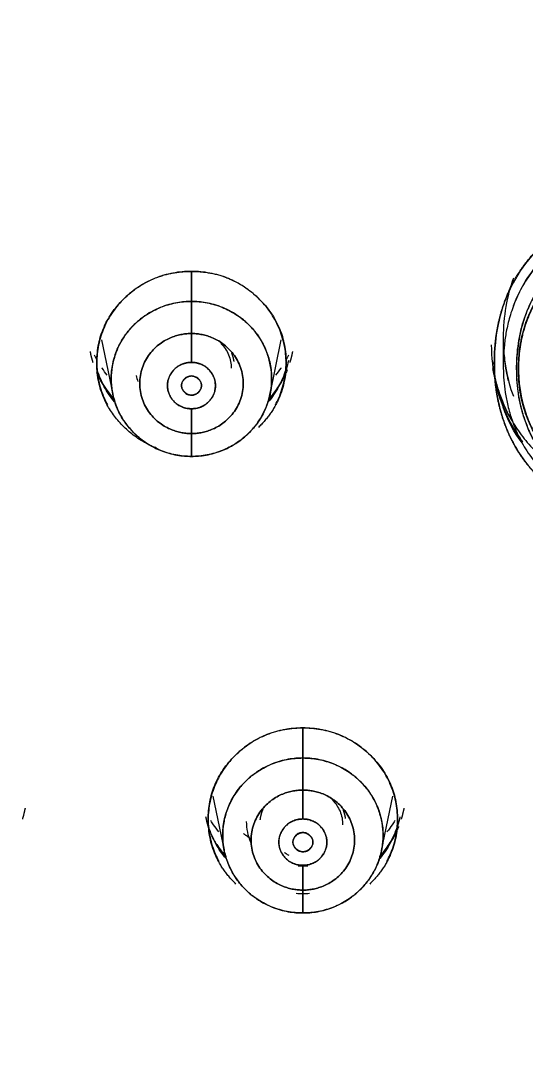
# Model space of a CAD drawing. Header units: inches. Extents: x 1105 to 1525, y -292 to 302.
# Drawn here: x 1159.87 to 1171.2, y 15.59 to 38.57 of the extents above; entities that cross this region are included whole.
import ezdxf

# ---------------------------------------------------------------- set-up
doc = ezdxf.new("R2010")
doc.units = ezdxf.units.IN
doc.header["$LTSCALE"] = 2.42
doc.header["$MEASUREMENT"] = 0
doc.header["$PDMODE"] = 3
doc.header["$PDSIZE"] = 0.3125
doc.layers.get('0').update_dxf_attribs({"linetype": 'CONTINUOUS'})
doc.layers.get('Defpoints').update_dxf_attribs({"linetype": 'CONTINUOUS'})
doc.layers.add('DIM', color=3, linetype='CONTINUOUS', lineweight=18)
doc.styles.get("Standard").update_dxf_attribs({"font": 'arial.ttf', "width": 0.8})
doc.dimstyles.new('ISO-25', dxfattribs={"dimtxt": 5, "dimasz": 2.5, "dimexe": 1.25, "dimexo": 0.625, "dimgap": 2, "dimtad": 1, "dimtih": 1, "dimtoh": 1, "dimdec": 1, "dimdsep": 46, "dimtxsty": 'Standard', "dimcen": 0, "dimclrd": 3, "dimclre": 3, "dimclrt": 4, "dimadec": 0, "dimazin": 0, "dimtfac": 1, "dimtdec": 1, "dimtmove": 0, "dimatfit": 3, "dimfxl": 1, "dimarcsym": 0})

# ---------------------------------------------------------------- blocks, each defined once
blk = doc.blocks.new('*D3')
at = {"layer": 'Defpoints', "color": 0, "transparency": 16777216}
for p in [(1279.036, 140.16), (1143.365, 34.026), (1279.036, 34.019)]:
    blk.add_point(p, dxfattribs=at)
at = {"layer": 'DIM', "color": 3, "lineweight": -2, "transparency": 16777216}
for p, q in [((1143.365, 34.651), (1143.365, 141.41)), ((1279.036, 34.644), (1279.036, 141.41)), ((1148.365, 140.16), (1202.64, 140.16)), ((1274.036, 140.16), (1219.761, 140.16))]:
    blk.add_line(p, q, dxfattribs=at)
at = {"layer": 'DIM', "color": 3, "transparency": 16777216}
for points in [[(1148.365, 140.993), (1148.365, 139.326), (1143.365, 140.16)], [(1274.036, 140.993), (1274.036, 139.326), (1279.036, 140.16)]]:
    blk.add_solid(points, dxfattribs=at)
at = {"layer": 'DIM', "color": 4, "transparency": 16777216, "insert": (1211.201, 140.16), "char_height": 5, "attachment_point": 5}
blk.add_mtext('135.7', dxfattribs=at)

msp = doc.modelspace()

# ---------------------------------------------------------------- linework, layer by layer
at = {"linetype": 'Continuous', "lineweight": 18, "extrusion": (0, 1, 0)}
for p, q in [((1161.684, 31.416), (1161.936, 30.196)), ((1165.465, 30.196), (1165.717, 31.416)), ((1170.696, 31.47), (1170.696, 30.849)), ((1164.184, 21.178), (1164.436, 19.958)), ((1167.965, 19.958), (1168.217, 21.178))]:
    msp.add_line(p, q, dxfattribs=at)
at = {"linetype": 'Continuous', "lineweight": 18}
for points, degree, knots in [([(1211.201, 97.587), (1208.989, 97.587), (1204.567, 97.377), (1197.996, 96.435), (1191.554, 94.877), (1185.3, 92.715), (1179.296, 89.972), (1173.599, 86.674), (1168.264, 82.852), (1163.343, 78.543), (1158.882, 73.79), (1154.926, 68.637), (1151.511, 63.134), (1148.672, 57.334), (1146.434, 51.293), (1144.82, 45.07), (1143.846, 38.724), (1143.628, 34.452), (1143.628, 32.316)], 3, [0, 0, 0, 0, 0.0625, 0.125, 0.1875, 0.25, 0.3125, 0.375, 0.4375, 0.5, 0.5625, 0.625, 0.6875, 0.75, 0.8125, 0.875, 0.9375, 1, 1, 1, 1]), ([(1143.628, 32.316), (1143.628, 33.384), (1143.683, 35.52), (1143.927, 38.716), (1144.333, 41.897), (1145.089, 46.107), (1146.435, 51.293), (1148.671, 57.334), (1151.513, 63.133), (1154.925, 68.637), (1158.884, 73.789), (1163.342, 78.544), (1168.266, 82.851), (1175.377, 87.949), (1185.175, 93.007), (1195.807, 96.122), (1204.567, 97.376), (1208.989, 97.587), (1211.201, 97.587)], 3, [0, 0, 0, 0, 0.03125, 0.0625, 0.09375, 0.125, 0.1875, 0.25, 0.3125, 0.375, 0.4375, 0.5, 0.5625, 0.625, 0.75, 0.875, 0.9375, 1, 1, 1, 1]), ([(1211.201, 96.342), (1204.652, 96.342), (1191.804, 93.873), (1179.702, 89.031), (1174.255, 85.516), (1168.81, 82.002), (1159.547, 73.055), (1152.269, 62.535), (1147.256, 50.845), (1144.7, 38.434), (1144.7, 32.107)], 2, [0, 0, 0, 0.125, 0.25, 0.375, 0.375, 0.5, 0.625, 0.75, 0.875, 1, 1, 1]), ([(1183.16, -24.844), (1173.054, -20.203), (1165.122, -12.575), (1157.612, -5.352), (1152.851, 3.801), (1148.1, 12.935), (1146.579, 23.056), (1145.102, 32.89), (1146.829, 42.688), (1148.577, 52.61), (1153.437, 61.514), (1158.373, 70.556), (1166.012, 77.63), (1173.092, 84.183), (1181.872, 88.451), (1188.537, 91.69), (1195.817, 93.394)], 2, [0, 0, 0, 0.125, 0.125, 0.25, 0.25, 0.375, 0.375, 0.5, 0.5, 0.625, 0.625, 0.75, 0.75, 0.875, 0.875, 1, 1, 1]), ([(1195.817, 93.394), (1194.604, 93.111), (1192.161, 92.467), (1188.553, 91.294), (1184.946, 89.889), (1181.244, 88.191), (1177.326, 86.085), (1173.184, 83.461), (1169.003, 80.328), (1165, 76.776), (1161.318, 72.914), (1157.993, 68.788), (1155.031, 64.407), (1152.453, 59.802), (1150.289, 55.026), (1148.555, 50.141), (1147.254, 45.198), (1146.376, 40.219), (1145.911, 35.194), (1145.864, 30.105), (1146.249, 24.963), (1147.079, 19.816), (1148.354, 14.729), (1150.061, 9.758), (1152.188, 4.944), (1154.719, 0.32), (1157.639, -4.089), (1160.936, -8.26), (1164.57, -12.14), (1168.497, -15.693), (1172.779, -18.975), (1177.638, -22.093), (1181.216, -23.951), (1183.16, -24.844)], 3, [0, 0, 0, 0, 0.02331, 0.047285, 0.07108, 0.095945, 0.123802, 0.154795, 0.1884, 0.222556, 0.25624, 0.289837, 0.323579, 0.357347, 0.390978, 0.424296, 0.45713, 0.48953, 0.52189, 0.554616, 0.587855, 0.621501, 0.655267, 0.688982, 0.722689, 0.756391, 0.790045, 0.823824, 0.857771, 0.891138, 0.924242, 0.959792, 1, 1, 1, 1]), ([(1195.887, 93.19), (1194.269, 92.811), (1192.665, 92.372), (1189.498, 91.376), (1187.934, 90.819), (1184.855, 89.592), (1183.34, 88.921), (1180.368, 87.468), (1178.911, 86.687), (1176.063, 85.018), (1174.672, 84.131), (1171.966, 82.256), (1170.649, 81.268), (1168.1, 79.198), (1166.866, 78.116), (1164.488, 75.862), (1163.344, 74.692), (1161.153, 72.269), (1160.105, 71.017), (1158.113, 68.438), (1157.168, 67.112), (1155.387, 64.394), (1154.55, 63.001), (1152.99, 60.158), (1152.267, 58.708), (1150.938, 55.758), (1150.332, 54.258), (1149.241, 51.218), (1148.756, 49.678), (1147.91, 46.566), (1147.549, 44.995), (1146.953, 41.829), (1146.718, 40.235), (1146.376, 37.035), (1146.269, 35.429), (1146.182, 32.212), (1146.202, 30.603), (1146.372, 27.389), (1146.52, 25.786), (1146.944, 22.595), (1147.22, 21.007), (1147.897, 17.857), (1148.298, 16.294), (1149.223, 13.203), (1149.748, 11.675), (1150.916, 8.662), (1151.56, 7.178), (1152.965, 4.26), (1153.725, 2.828), (1155.357, 0.023), (1156.229, -1.349), (1158.08, -4.024), (1159.058, -5.327), (1161.116, -7.857), (1162.195, -9.084), (1164.448, -11.454), (1165.622, -12.597), (1168.057, -14.792), (1169.318, -15.845), (1171.92, -17.853), (1173.26, -18.809), (1176.014, -20.619), (1177.427, -21.473), (1179.594, -22.672), (1180.325, -23.059), (1181.8, -23.805), (1182.545, -24.164), (1183.297, -24.509)], 3, [0, 0, 0, 0, 0.03125, 0.03125, 0.0625, 0.0625, 0.09375, 0.09375, 0.125, 0.125, 0.15625, 0.15625, 0.1875, 0.1875, 0.21875, 0.21875, 0.25, 0.25, 0.28125, 0.28125, 0.3125, 0.3125, 0.34375, 0.34375, 0.375, 0.375, 0.40625, 0.40625, 0.4375, 0.4375, 0.46875, 0.46875, 0.5, 0.5, 0.53125, 0.53125, 0.5625, 0.5625, 0.59375, 0.59375, 0.625, 0.625, 0.65625, 0.65625, 0.6875, 0.6875, 0.71875, 0.71875, 0.75, 0.75, 0.78125, 0.78125, 0.8125, 0.8125, 0.84375, 0.84375, 0.875, 0.875, 0.90625, 0.90625, 0.9375, 0.9375, 0.96875, 0.96875, 0.984375, 0.984375, 1, 1, 1, 1]), ([(1183.289, -24.505), (1181.354, -23.617), (1177.792, -21.767), (1172.956, -18.664), (1168.694, -15.396), (1164.784, -11.86), (1161.167, -7.998), (1157.885, -3.846), (1154.979, 0.543), (1152.459, 5.146), (1150.342, 9.938), (1148.642, 14.885), (1147.374, 19.949), (1146.548, 25.073), (1146.164, 30.191), (1146.211, 35.257), (1146.674, 40.259), (1147.548, 45.215), (1148.843, 50.135), (1150.569, 54.998), (1152.723, 59.751), (1155.289, 64.335), (1158.238, 68.696), (1161.548, 72.803), (1165.213, 76.647), (1169.197, 80.184), (1173.359, 83.302), (1177.482, 85.914), (1181.382, 88.011), (1185.067, 89.7), (1188.657, 91.099), (1192.249, 92.266), (1194.68, 92.907), (1195.887, 93.19)], 3, [0, 0, 0, 0, 0.040208, 0.075758, 0.108862, 0.142229, 0.176176, 0.209955, 0.243609, 0.277311, 0.311018, 0.344733, 0.378499, 0.412145, 0.445384, 0.47811, 0.51047, 0.54287, 0.575704, 0.609022, 0.642653, 0.676421, 0.710163, 0.74376, 0.777444, 0.8116, 0.845205, 0.876198, 0.904055, 0.92892, 0.952715, 0.97669, 1, 1, 1, 1]), ([(1195.937, 93.274), (1194.495, 92.936), (1191.634, 92.165), (1187.434, 90.726), (1183.346, 89.011), (1179.39, 87.029), (1175.584, 84.79), (1171.947, 82.304), (1168.495, 79.583), (1165.245, 76.638), (1162.212, 73.485), (1159.41, 70.138), (1156.854, 66.614), (1154.554, 62.928), (1152.521, 59.099), (1150.766, 55.144), (1149.296, 51.081), (1148.118, 46.93), (1147.239, 42.711), (1146.661, 38.444), (1146.389, 34.149), (1146.415, 30.795), (1146.521, 28.878), (1146.554, 28.394)], 3, [0, 0, 0, 0, 0.049162, 0.09834, 0.147523, 0.196705, 0.245875, 0.295042, 0.344204, 0.393376, 0.442548, 0.491726, 0.540887, 0.59005, 0.639205, 0.688373, 0.737537, 0.786712, 0.835875, 0.885044, 0.934194, 0.983354, 1, 1, 1, 1]), ([(1195.942, 92.944), (1195.278, 92.788), (1193.932, 92.452), (1191.85, 91.861), (1189.626, 91.148), (1187.206, 90.273), (1184.57, 89.197), (1181.68, 87.861), (1178.509, 86.193), (1175.108, 84.144), (1171.604, 81.714), (1168.128, 78.936), (1164.76, 75.832), (1161.565, 72.424), (1158.626, 68.779), (1156.017, 64.998), (1153.763, 61.162), (1151.828, 57.263), (1150.148, 53.183), (1148.696, 48.764), (1147.526, 43.952), (1146.74, 38.894), (1146.394, 33.871), (1146.456, 29.107), (1146.854, 24.645), (1147.546, 20.374), (1148.538, 16.159), (1149.858, 11.935), (1151.527, 7.71), (1153.556, 3.523), (1155.953, -0.594), (1158.733, -4.617), (1161.903, -8.507), (1165.434, -12.192), (1169.312, -15.634), (1173.576, -18.842), (1178.27, -21.793), (1181.643, -23.525), (1183.389, -24.327)], 3, [0, 0, 0, 0, 0.012877, 0.026182, 0.040866, 0.057017, 0.074851, 0.094746, 0.117357, 0.142822, 0.1702, 0.198546, 0.22774, 0.257817, 0.288122, 0.317765, 0.346344, 0.374075, 0.40202, 0.431901, 0.46441, 0.498312, 0.531537, 0.562478, 0.591123, 0.618801, 0.646723, 0.67536, 0.704779, 0.734836, 0.765433, 0.796801, 0.829058, 0.861893, 0.894616, 0.928155, 0.963584, 1, 1, 1, 1]), ([(1183.475, -24.204), (1181.734, -23.404), (1178.372, -21.678), (1173.692, -18.736), (1169.441, -15.537), (1165.576, -12.106), (1162.055, -8.433), (1158.895, -4.554), (1156.123, -0.544), (1153.734, 3.56), (1151.711, 7.734), (1150.047, 11.946), (1148.731, 16.157), (1147.742, 20.36), (1147.053, 24.618), (1146.656, 29.066), (1146.594, 33.815), (1146.939, 38.822), (1147.722, 43.865), (1148.889, 48.662), (1150.336, 53.068), (1152.011, 57.135), (1153.94, 61.022), (1156.188, 64.846), (1158.788, 68.615), (1161.718, 72.249), (1164.903, 75.646), (1168.261, 78.741), (1171.726, 81.511), (1175.219, 83.933), (1178.61, 85.976), (1181.771, 87.638), (1184.652, 88.97), (1187.28, 90.043), (1189.693, 90.915), (1191.91, 91.625), (1193.986, 92.214), (1195.327, 92.55), (1195.989, 92.705)], 3, [0, 0, 0, 0, 0.036416, 0.071845, 0.105384, 0.138107, 0.170942, 0.203199, 0.234567, 0.265164, 0.295221, 0.32464, 0.353277, 0.381199, 0.408877, 0.437522, 0.468463, 0.501688, 0.53559, 0.568099, 0.59798, 0.625925, 0.653656, 0.682235, 0.711878, 0.742183, 0.77226, 0.801454, 0.8298, 0.857178, 0.882643, 0.905254, 0.925149, 0.942983, 0.959134, 0.973818, 0.987123, 1, 1, 1, 1]), ([(1195.989, 92.705), (1190.909, 91.516), (1186.093, 89.553), (1178.41, 86.421), (1171.798, 81.502), (1163.367, 75.231), (1157.464, 66.671), (1151.741, 58.371), (1148.987, 48.775), (1147.391, 43.216), (1146.878, 37.49), (1146.396, 32.1), (1146.878, 26.727), (1147.761, 16.884), (1151.751, 7.786), (1153.875, 2.943), (1156.81, -1.487), (1159.909, -6.167), (1163.819, -10.247), (1167.839, -14.442), (1172.559, -17.845), (1177.695, -21.549), (1183.475, -24.204)], 2, [0, 0, 0, 0.125, 0.125, 0.25, 0.25, 0.375, 0.375, 0.5, 0.5, 0.5625, 0.5625, 0.625, 0.625, 0.75, 0.75, 0.8125, 0.8125, 0.875, 0.875, 0.9375, 0.9375, 1, 1, 1]), ([(1146.437, 32.187), (1146.437, 32.737), (1146.466, 34.72), (1146.682, 38.132), (1147.259, 42.397), (1148.138, 46.615), (1149.316, 50.765), (1150.785, 54.826), (1152.54, 58.78), (1154.572, 62.608), (1156.871, 66.292), (1159.427, 69.816), (1162.228, 73.162), (1165.26, 76.314), (1168.509, 79.257), (1171.96, 81.978), (1175.595, 84.463), (1179.4, 86.702), (1183.355, 88.683), (1186.772, 90.116), (1188.87, 90.874), (1189.582, 91.117)], 3, [0, 0, 0, 0, 0.021451, 0.07732, 0.133209, 0.189093, 0.24499, 0.300875, 0.356764, 0.412638, 0.468522, 0.524403, 0.580303, 0.636197, 0.69209, 0.747973, 0.803861, 0.859752, 0.915658, 0.971563, 1, 1, 1, 1]), ([(1166.681, 85.265), (1165.575, 84.309), (1163.402, 82.297), (1160.378, 79.08), (1157.65, 75.78), (1155.43, 72.738), (1153.684, 70.072), (1152.37, 67.871), (1151.341, 66), (1150.554, 64.467), (1149.738, 62.786), (1148.786, 60.672), (1147.69, 57.949), (1146.848, 55.544), (1146.222, 53.538), (1145.745, 51.88), (1145.214, 49.819), (1144.665, 47.333), (1144.145, 44.416), (1143.705, 41.065), (1143.419, 37.5), (1143.372, 35.054), (1143.382, 33.872)], 3, [0, 0, 0, 0, 0.076621, 0.154803, 0.228075, 0.296619, 0.347686, 0.391838, 0.428405, 0.457388, 0.480321, 0.524208, 0.576597, 0.632449, 0.65529, 0.684675, 0.72122, 0.764932, 0.815815, 0.873856, 0.939101, 1, 1, 1, 1]), ([(1174.196, 27.326), (1172.537, 27.326), (1171.516, 28.312), (1171, 28.81), (1170.738, 29.505), (1170.497, 30.146), (1170.496, 30.9), (1170.496, 31.653), (1170.738, 32.296), (1170.998, 32.989), (1171.516, 33.489), (1172.536, 34.474), (1174.196, 34.474)], 2, [0, 0, 0, 0.25, 0.25, 0.375, 0.375, 0.5, 0.5, 0.625, 0.625, 0.75, 0.75, 1, 1, 1]), ([(1174.196, 34.474), (1173.965, 34.474), (1173.478, 34.441), (1172.88, 34.299), (1172.469, 34.133), (1172.185, 33.99), (1171.794, 33.752), (1171.291, 33.301), (1170.914, 32.729), (1170.698, 32.211), (1170.54, 31.644), (1170.467, 30.9), (1170.54, 30.156), (1170.683, 29.643), (1170.793, 29.362), (1170.889, 29.158), (1171.074, 28.821), (1171.424, 28.36), (1172.029, 27.871), (1172.742, 27.534), (1173.478, 27.359), (1173.965, 27.326), (1174.196, 27.326)], 3, [0, 0, 0, 0, 0.058894, 0.124044, 0.156107, 0.172403, 0.205321, 0.273903, 0.345742, 0.382779, 0.421049, 0.5, 0.578951, 0.617221, 0.639735, 0.658223, 0.676414, 0.740248, 0.807806, 0.875955, 0.941106, 1, 1, 1, 1]), ([(1174.196, 34.229), (1174.133, 34.229), (1174, 34.227), (1173.792, 34.214), (1173.563, 34.189), (1173.312, 34.146), (1173.037, 34.08), (1172.738, 33.983), (1172.417, 33.844), (1172.08, 33.651), (1171.74, 33.392), (1171.423, 33.066), (1171.161, 32.692), (1170.968, 32.307), (1170.84, 31.942), (1170.762, 31.61), (1170.718, 31.312), (1170.698, 31.037), (1170.694, 30.774), (1170.707, 30.507), (1170.739, 30.227), (1170.797, 29.926), (1170.891, 29.596), (1171.038, 29.237), (1171.256, 28.855), (1171.56, 28.473), (1171.952, 28.127), (1172.417, 27.843), (1172.954, 27.629), (1173.554, 27.496), (1173.98, 27.468), (1174.196, 27.468)], 3, [0, 0, 0, 0, 0.017322, 0.036183, 0.056904, 0.079799, 0.105181, 0.133358, 0.164657, 0.199423, 0.237857, 0.279773, 0.322381, 0.362196, 0.398054, 0.42949, 0.457217, 0.482621, 0.507073, 0.53182, 0.557855, 0.586156, 0.617701, 0.653264, 0.693472, 0.738134, 0.785619, 0.834309, 0.884325, 0.940744, 1, 1, 1, 1]), ([(1170.922, 32.167), (1170.923, 32.17), (1170.998, 32.371), (1171.183, 32.748), (1171.562, 33.234), (1171.945, 33.559), (1172.275, 33.766), (1172.637, 33.949), (1173.101, 34.11), (1173.664, 34.21), (1174.021, 34.229), (1174.196, 34.229)], 3, [0, 0, 0, 0, 0.002666, 0.158706, 0.308145, 0.451885, 0.521871, 0.590706, 0.744063, 0.87394, 1, 1, 1, 1]), ([(1174.196, 33.862), (1173.229, 33.862), (1172.494, 33.47), (1171.838, 33.121), (1171.453, 32.5), (1171.133, 31.986), (1171.036, 31.328), (1170.88, 30.268), (1171.272, 29.383), (1171.606, 28.63), (1172.291, 28.191), (1173.087, 27.68), (1174.196, 27.68)], 2, [0, 0, 0, 0.25, 0.25, 0.375, 0.375, 0.5, 0.5, 0.75, 0.75, 0.875, 0.875, 1, 1, 1]), ([(1174.196, 27.68), (1173.993, 27.68), (1173.597, 27.706), (1173.044, 27.829), (1172.555, 28.024), (1172.135, 28.281), (1171.782, 28.593), (1171.508, 28.937), (1171.31, 29.283), (1171.176, 29.611), (1171.089, 29.913), (1171.036, 30.192), (1171.006, 30.452), (1170.995, 30.701), (1170.998, 30.948), (1171.017, 31.204), (1171.058, 31.48), (1171.13, 31.785), (1171.246, 32.119), (1171.422, 32.469), (1171.659, 32.806), (1171.944, 33.1), (1172.25, 33.334), (1172.555, 33.509), (1172.847, 33.635), (1173.121, 33.724), (1173.374, 33.785), (1173.606, 33.824), (1173.819, 33.848), (1174.013, 33.86), (1174.137, 33.862), (1174.196, 33.862)], 3, [0, 0, 0, 0, 0.059256, 0.115675, 0.165691, 0.214381, 0.261866, 0.306528, 0.346736, 0.382299, 0.413844, 0.442145, 0.46818, 0.492927, 0.517379, 0.542783, 0.57051, 0.601946, 0.637804, 0.677619, 0.720227, 0.762143, 0.800577, 0.835343, 0.866642, 0.894819, 0.920201, 0.943096, 0.963817, 0.982678, 1, 1, 1, 1]), ([(1174.196, 28.015), (1173.99, 28.015), (1173.783, 28.007), (1173.549, 27.999), (1173.263, 28.045), (1172.761, 28.126), (1172.335, 28.373), (1171.819, 28.671), (1171.493, 29.166), (1170.967, 29.964), (1171.048, 31.027), (1171.13, 32.095), (1171.827, 32.782), (1172.216, 33.166), (1172.746, 33.362), (1173.094, 33.49), (1173.473, 33.523), (1173.639, 33.538), (1173.84, 33.534), (1174.191, 33.527), (1174.196, 33.527)], 2, [0, 0, 0, 0.071429, 0.071429, 0.142857, 0.142857, 0.285714, 0.285714, 0.392857, 0.392857, 0.5, 0.5, 0.625, 0.625, 0.75, 0.75, 0.875, 0.875, 0.9375, 0.9375, 1, 1, 1]), ([(1174.196, 33.527), (1174.185, 33.527), (1174.161, 33.527), (1174.126, 33.528), (1174.09, 33.528), (1174.053, 33.53), (1174.017, 33.531), (1173.98, 33.532), (1173.942, 33.534), (1173.904, 33.536), (1173.866, 33.537), (1173.827, 33.538), (1173.788, 33.539), (1173.748, 33.539), (1173.708, 33.539), (1173.667, 33.538), (1173.626, 33.537), (1173.585, 33.534), (1173.543, 33.532), (1173.501, 33.529), (1173.459, 33.525), (1173.416, 33.52), (1173.373, 33.515), (1173.33, 33.509), (1173.286, 33.502), (1173.242, 33.495), (1173.198, 33.487), (1173.154, 33.478), (1173.109, 33.468), (1173.064, 33.458), (1173.019, 33.447), (1172.974, 33.435), (1172.929, 33.422), (1172.883, 33.408), (1172.838, 33.394), (1172.792, 33.378), (1172.705, 33.347), (1172.571, 33.293), (1172.391, 33.204), (1172.203, 33.092), (1172.011, 32.952), (1171.845, 32.805), (1171.71, 32.662), (1171.606, 32.536), (1171.514, 32.408), (1171.432, 32.279), (1171.361, 32.15), (1171.299, 32.023), (1171.246, 31.897), (1171.201, 31.775), (1171.163, 31.656), (1171.131, 31.54), (1171.105, 31.429), (1171.085, 31.321), (1171.069, 31.219), (1171.056, 31.121), (1171.046, 31.005), (1171.039, 30.865), (1171.038, 30.698), (1171.047, 30.524), (1171.066, 30.342), (1171.097, 30.154), (1171.141, 29.961), (1171.2, 29.763), (1171.277, 29.563), (1171.373, 29.362), (1171.491, 29.163), (1171.609, 29), (1171.717, 28.874), (1171.803, 28.782), (1171.888, 28.7), (1171.972, 28.626), (1172.053, 28.561), (1172.131, 28.503), (1172.205, 28.452), (1172.275, 28.408), (1172.34, 28.369), (1172.399, 28.336), (1172.453, 28.308), (1172.501, 28.284), (1172.543, 28.264), (1172.607, 28.236), (1172.693, 28.2), (1172.805, 28.158), (1172.917, 28.123), (1173.028, 28.092), (1173.137, 28.067), (1173.245, 28.046), (1173.351, 28.029), (1173.455, 28.017), (1173.556, 28.008), (1173.656, 28.004), (1173.753, 28.002), (1173.847, 28.004), (1173.938, 28.007), (1174.026, 28.011), (1174.112, 28.014), (1174.169, 28.015), (1174.196, 28.015)], 3, [0, 0, 0, 0, 0.003618, 0.007273, 0.010967, 0.0147, 0.018473, 0.02229, 0.02615, 0.030057, 0.034009, 0.038007, 0.042051, 0.046139, 0.05027, 0.054443, 0.058658, 0.062913, 0.06721, 0.071546, 0.075923, 0.08034, 0.084797, 0.089294, 0.093831, 0.098408, 0.103026, 0.107683, 0.112382, 0.117121, 0.1219, 0.12672, 0.131581, 0.136482, 0.141425, 0.146408, 0.151433, 0.170198, 0.19095, 0.213693, 0.238438, 0.265197, 0.282917, 0.300094, 0.316723, 0.332802, 0.348324, 0.363288, 0.377693, 0.391539, 0.404825, 0.417551, 0.429715, 0.441318, 0.452359, 0.462837, 0.472754, 0.489708, 0.507475, 0.526057, 0.545465, 0.565706, 0.586777, 0.608678, 0.631404, 0.654954, 0.679321, 0.704492, 0.718413, 0.731569, 0.743962, 0.755593, 0.766461, 0.776566, 0.785911, 0.794496, 0.802325, 0.809398, 0.815716, 0.821281, 0.826094, 0.830154, 0.842791, 0.855156, 0.867252, 0.879079, 0.89064, 0.901935, 0.912966, 0.923733, 0.934236, 0.944474, 0.95444, 0.964124, 0.973514, 0.98261, 0.991432, 1, 1, 1, 1]), ([(1163.701, 32.949), (1163.562, 32.949), (1163.423, 32.936), (1163.15, 32.884), (1163.016, 32.845), (1162.76, 32.742), (1162.637, 32.678), (1162.405, 32.529), (1162.298, 32.444), (1162.101, 32.254), (1162.012, 32.15), (1161.858, 31.926), (1161.792, 31.808), (1161.686, 31.56), (1161.645, 31.43), (1161.591, 31.167), (1161.577, 31.033), (1161.577, 30.765), (1161.591, 30.63), (1161.645, 30.367), (1161.686, 30.238), (1161.763, 30.059), (1161.789, 30.005), (1161.817, 29.953)], 3, [0, 0, 0, 0, 0.095767, 0.095767, 0.191534, 0.191534, 0.287301, 0.287301, 0.383068, 0.383068, 0.478835, 0.478835, 0.574603, 0.574603, 0.67037, 0.67037, 0.766137, 0.766137, 0.861904, 0.861904, 0.957671, 0.957671, 1, 1, 1, 1]), ([(1162.914, 28.987), (1162.522, 29.137), (1161.578, 30.049), (1161.577, 31.747), (1162.821, 32.949), (1163.701, 32.949)], 2, [0, 0, 0, 0.14747, 0.431647, 0.715823, 1, 1, 1]), ([(1165.584, 29.953), (1165.612, 30.005), (1165.638, 30.059), (1165.715, 30.238), (1165.756, 30.367), (1165.81, 30.63), (1165.824, 30.765), (1165.824, 31.033), (1165.81, 31.167), (1165.756, 31.43), (1165.715, 31.56), (1165.609, 31.808), (1165.543, 31.926), (1165.389, 32.15), (1165.3, 32.254), (1165.103, 32.444), (1164.996, 32.529), (1164.764, 32.678), (1164.641, 32.742), (1164.385, 32.845), (1164.251, 32.884), (1163.978, 32.936), (1163.839, 32.949), (1163.701, 32.949)], 3, [0, 0, 0, 0, 0.042329, 0.042329, 0.138096, 0.138096, 0.233863, 0.233863, 0.32963, 0.32963, 0.425397, 0.425397, 0.521165, 0.521165, 0.616932, 0.616932, 0.712699, 0.712699, 0.808466, 0.808466, 0.904233, 0.904233, 1, 1, 1, 1]), ([(1163.701, 32.949), (1164.579, 32.949), (1165.823, 31.749), (1165.824, 30.05), (1165.202, 29.449)], 2, [0, 0, 0, 0.33334, 0.666681, 1, 1, 1]), ([(1170.925, 32.796), (1170.847, 32.589), (1170.732, 32.151), (1170.696, 31.701), (1170.696, 31.47)], 3, [0, 0, 0, 0, 0.487232, 1, 1, 1, 1]), ([(1163.701, 28.799), (1163.583, 28.799), (1163.465, 28.81), (1163.234, 28.854), (1163.121, 28.887), (1162.903, 28.975), (1162.799, 29.028), (1162.603, 29.155), (1162.511, 29.227), (1162.345, 29.388), (1162.27, 29.477), (1162.139, 29.666), (1162.083, 29.767), (1161.993, 29.977), (1161.959, 30.086), (1161.913, 30.309), (1161.901, 30.423), (1161.901, 30.651), (1161.913, 30.764), (1161.959, 30.987), (1161.993, 31.097), (1162.083, 31.307), (1162.139, 31.408), (1162.27, 31.597), (1162.345, 31.685), (1162.511, 31.846), (1162.603, 31.919), (1162.799, 32.045), (1162.903, 32.099), (1163.121, 32.186), (1163.234, 32.219), (1163.465, 32.264), (1163.583, 32.275), (1163.701, 32.275)], 3, [0, 0, 0, 0, 0.0625, 0.0625, 0.125, 0.125, 0.1875, 0.1875, 0.25, 0.25, 0.3125, 0.3125, 0.375, 0.375, 0.4375, 0.4375, 0.5, 0.5, 0.5625, 0.5625, 0.625, 0.625, 0.6875, 0.6875, 0.75, 0.75, 0.8125, 0.8125, 0.875, 0.875, 0.9375, 0.9375, 1, 1, 1, 1]), ([(1163.701, 32.275), (1163.818, 32.275), (1163.936, 32.264), (1164.167, 32.219), (1164.28, 32.186), (1164.498, 32.099), (1164.602, 32.045), (1164.798, 31.919), (1164.89, 31.846), (1165.056, 31.685), (1165.131, 31.597), (1165.262, 31.408), (1165.318, 31.307), (1165.408, 31.097), (1165.442, 30.987), (1165.488, 30.764), (1165.5, 30.651), (1165.5, 30.423), (1165.488, 30.309), (1165.442, 30.086), (1165.408, 29.977), (1165.318, 29.767), (1165.262, 29.666), (1165.131, 29.477), (1165.056, 29.388), (1164.89, 29.227), (1164.798, 29.155), (1164.602, 29.028), (1164.498, 28.975), (1164.28, 28.887), (1164.167, 28.854), (1163.936, 28.81), (1163.818, 28.799), (1163.701, 28.799)], 3, [0, 0, 0, 0, 0.0625, 0.0625, 0.125, 0.125, 0.1875, 0.1875, 0.25, 0.25, 0.3125, 0.3125, 0.375, 0.375, 0.4375, 0.4375, 0.5, 0.5, 0.5625, 0.5625, 0.625, 0.625, 0.6875, 0.6875, 0.75, 0.75, 0.8125, 0.8125, 0.875, 0.875, 0.9375, 0.9375, 1, 1, 1, 1]), ([(1181.299, -25.267), (1178.565, -23.938), (1173.289, -20.914), (1166.096, -15.37), (1159.761, -8.923), (1154.404, -1.695), (1150.129, 6.176), (1147.016, 14.541), (1145.124, 23.24), (1144.7, 29.152), (1144.7, 32.107)], 3, [0, 0, 0, 0, 0.125, 0.25, 0.375, 0.5, 0.625, 0.75, 0.875, 1, 1, 1, 1]), ([(1163.701, 31.555), (1163.701, 31.527), (1163.701, 31.452), (1163.701, 31.347), (1163.701, 31.23), (1163.701, 31.129), (1163.701, 31.032), (1163.701, 30.954), (1163.701, 30.907)], 3, [0, 0, 0, 0, 0.122135, 0.34583, 0.503808, 0.646393, 0.80598, 1, 1, 1, 1]), ([(1163.701, 30.907), (1163.701, 30.954), (1163.701, 31.032), (1163.701, 31.129), (1163.701, 31.23), (1163.701, 31.347), (1163.701, 31.452), (1163.701, 31.527), (1163.701, 31.555)], 3, [0, 0, 0, 0, 0.19402, 0.353607, 0.496192, 0.65417, 0.877865, 1, 1, 1, 1]), ([(1164.363, 31.33), (1164.398, 31.295), (1164.431, 31.257), (1164.489, 31.173), (1164.514, 31.127), (1164.554, 31.03), (1164.569, 30.98), (1164.588, 30.879), (1164.592, 30.827), (1164.591, 30.775)], 3, [0, 0, 0, 0, 0.240507, 0.240507, 0.493671, 0.493671, 0.746836, 0.746836, 1, 1, 1, 1]), ([(1171.132, 29.123), (1171.062, 29.217), (1170.957, 29.374), (1170.832, 29.601), (1170.734, 29.809), (1170.622, 30.095), (1170.484, 30.593), (1170.438, 31.018), (1170.434, 31.298)], 3, [0, 0, 0, 0, 0.149649, 0.240604, 0.333045, 0.445613, 0.636962, 1, 1, 1, 1]), ([(1170.815, 30.492), (1170.806, 30.527), (1170.779, 30.639), (1170.744, 30.826), (1170.72, 31.014), (1170.71, 31.123), (1170.708, 31.159)], 3, [0, 0, 0, 0, 0.160438, 0.514137, 0.841252, 1, 1, 1, 1]), ([(1170.708, 31.158), (1170.717, 31.031), (1170.758, 30.689), (1170.846, 30.353), (1170.923, 30.148)], 3, [0, 0, 0, 0, 0.368209, 1, 1, 1, 1]), ([(1165.876, 30.952), (1165.848, 30.815), (1165.806, 30.681), (1165.695, 30.422), (1165.626, 30.297), (1165.507, 30.126), (1165.467, 30.073), (1165.424, 30.022)], 3, [0, 0, 0, 0, 0.404255, 0.404255, 0.809524, 0.809524, 1, 1, 1, 1]), ([(1170.469, 30.807), (1170.471, 30.784), (1170.493, 30.626), (1170.554, 30.32), (1170.692, 29.888), (1170.886, 29.482), (1171.051, 29.231), (1171.131, 29.124)], 3, [0, 0, 0, 0, 0.036945, 0.260612, 0.507258, 0.779814, 1, 1, 1, 1]), ([(1161.578, 30.746), (1161.599, 30.68), (1161.623, 30.615), (1161.706, 30.422), (1161.775, 30.297), (1161.894, 30.126), (1161.934, 30.073), (1161.977, 30.022)], 3, [0, 0, 0, 0, 0.250287, 0.250287, 0.760296, 0.760296, 1, 1, 1, 1]), ([(1161.578, 30.68), (1161.634, 30.551), (1161.704, 30.426), (1161.843, 30.225), (1161.908, 30.144), (1161.977, 30.068)], 3, [0, 0, 0, 0, 0.580703, 0.580703, 1, 1, 1, 1]), ([(1161.977, 30.022), (1161.934, 30.073), (1161.894, 30.126), (1161.775, 30.297), (1161.706, 30.422), (1161.64, 30.577), (1161.629, 30.603), (1161.619, 30.63)], 3, [0, 0, 0, 0, 0.281395, 0.281395, 0.880108, 0.880108, 1, 1, 1, 1]), ([(1161.813, 30.622), (1161.772, 30.672), (1161.733, 30.724), (1161.695, 30.779), (1161.693, 30.781), (1161.692, 30.783)], 3, [0, 0, 0, 0, 0.961053, 0.961053, 1, 1, 1, 1]), ([(1163.926, 30.387), (1163.926, 30.415), (1163.92, 30.444), (1163.897, 30.496), (1163.88, 30.52), (1163.838, 30.56), (1163.813, 30.576), (1163.759, 30.598), (1163.73, 30.603), (1163.671, 30.603), (1163.642, 30.598), (1163.588, 30.576), (1163.563, 30.56), (1163.522, 30.52), (1163.506, 30.496), (1163.483, 30.444), (1163.478, 30.416), (1163.478, 30.387)], 3, [0, 0, 0, 0, 0.125, 0.125, 0.25, 0.25, 0.375, 0.375, 0.5, 0.5, 0.625, 0.625, 0.75, 0.75, 0.875, 0.875, 1, 1, 1, 1]), ([(1163.478, 30.387), (1163.479, 30.465), (1163.617, 30.602), (1163.702, 30.603), (1163.783, 30.604), (1163.856, 30.533), (1163.925, 30.467), (1163.926, 30.387)], 2, [0, 0, 0, 0.25, 0.5, 0.5, 0.75, 0.75, 1, 1, 1]), ([(1165.424, 30.022), (1165.467, 30.073), (1165.507, 30.126), (1165.626, 30.297), (1165.695, 30.422), (1165.778, 30.615), (1165.802, 30.68), (1165.823, 30.746)], 3, [0, 0, 0, 0, 0.239705, 0.239705, 0.749713, 0.749713, 1, 1, 1, 1]), ([(1165.848, 30.74), (1165.839, 30.717), (1165.681, 30.347), (1165.424, 30.068)], 2, [0, 0, 0, 0.061405, 1, 1, 1]), ([(1165.424, 30.068), (1165.493, 30.144), (1165.558, 30.225), (1165.678, 30.398), (1165.732, 30.491), (1165.78, 30.587)], 3, [0, 0, 0, 0, 0.488018, 0.488018, 1, 1, 1, 1]), ([(1165.709, 30.783), (1165.708, 30.781), (1165.706, 30.779), (1165.668, 30.724), (1165.629, 30.672), (1165.588, 30.622)], 3, [0, 0, 0, 0, 0.038946, 0.038946, 1, 1, 1, 1]), ([(1170.477, 30.708), (1170.483, 30.676), (1170.509, 30.552), (1170.569, 30.326), (1170.676, 30.022), (1170.828, 29.696), (1171.035, 29.356), (1171.228, 29.115), (1171.349, 28.988), (1171.37, 28.966)], 3, [0, 0, 0, 0, 0.04896, 0.193941, 0.356563, 0.53773, 0.737676, 0.955103, 1, 1, 1, 1]), ([(1163.478, 30.387), (1163.478, 30.359), (1163.483, 30.332), (1163.506, 30.28), (1163.522, 30.256), (1163.563, 30.216), (1163.588, 30.2), (1163.642, 30.178), (1163.671, 30.172), (1163.73, 30.171), (1163.759, 30.176), (1163.813, 30.197), (1163.838, 30.213), (1163.88, 30.253), (1163.897, 30.277), (1163.92, 30.33), (1163.926, 30.358), (1163.926, 30.387)], 3, [0, 0, 0, 0, 0.125, 0.125, 0.25, 0.25, 0.375, 0.375, 0.5, 0.5, 0.625, 0.625, 0.75, 0.75, 0.875, 0.875, 1, 1, 1, 1]), ([(1163.926, 30.387), (1163.925, 30.31), (1163.787, 30.172), (1163.702, 30.171), (1163.621, 30.17), (1163.548, 30.241), (1163.479, 30.308), (1163.478, 30.387)], 2, [0, 0, 0, 0.25, 0.5, 0.5, 0.75, 0.75, 1, 1, 1]), ([(1163.701, 29.868), (1163.701, 29.821), (1163.701, 29.748), (1163.701, 29.695), (1163.701, 29.617), (1163.701, 29.518), (1163.701, 29.405), (1163.701, 29.335), (1163.701, 29.312)], 3, [0, 0, 0, 0, 0.19402, 0.353607, 0.496192, 0.65417, 0.877865, 1, 1, 1, 1]), ([(1163.701, 29.312), (1163.701, 29.335), (1163.701, 29.405), (1163.701, 29.518), (1163.701, 29.617), (1163.701, 29.695), (1163.701, 29.748), (1163.701, 29.821), (1163.701, 29.868)], 3, [0, 0, 0, 0, 0.122135, 0.34583, 0.503808, 0.646393, 0.80598, 1, 1, 1, 1]), ([(1163.701, 29.228), (1163.701, 29.235), (1163.701, 29.238), (1163.701, 29.24), (1163.701, 29.237), (1163.701, 29.232), (1163.701, 29.232), (1163.701, 29.232)], 3, [0, 0, 0, 0, 0.499995, 0.499995, 0.99999, 0.99999, 1, 1, 1, 1]), ([(1163.701, 29.23), (1163.701, 29.231), (1163.701, 29.231), (1163.701, 29.237), (1163.701, 29.24), (1163.701, 29.238), (1163.701, 29.235), (1163.701, 29.228)], 3, [0, 0, 0, 0, 0.051806, 0.051806, 0.525903, 0.525903, 1, 1, 1, 1]), ([(1166.201, 22.711), (1166.062, 22.711), (1165.923, 22.697), (1165.65, 22.645), (1165.516, 22.606), (1165.26, 22.503), (1165.137, 22.44), (1164.905, 22.29), (1164.798, 22.205), (1164.601, 22.015), (1164.512, 21.911), (1164.358, 21.688), (1164.292, 21.569), (1164.186, 21.321), (1164.145, 21.192), (1164.091, 20.928), (1164.077, 20.794), (1164.077, 20.526), (1164.091, 20.392), (1164.145, 20.128), (1164.186, 19.999), (1164.263, 19.82), (1164.289, 19.767), (1164.317, 19.714)], 3, [0, 0, 0, 0, 0.095767, 0.095767, 0.191534, 0.191534, 0.287301, 0.287301, 0.383068, 0.383068, 0.478835, 0.478835, 0.574603, 0.574603, 0.67037, 0.67037, 0.766137, 0.766137, 0.861904, 0.861904, 0.957671, 0.957671, 1, 1, 1, 1]), ([(1164.699, 19.21), (1164.078, 19.81), (1164.077, 21.509), (1165.321, 22.711), (1166.201, 22.711)], 2, [0, 0, 0, 0.333319, 0.66666, 1, 1, 1]), ([(1168.084, 19.714), (1168.112, 19.767), (1168.138, 19.82), (1168.215, 19.999), (1168.256, 20.128), (1168.31, 20.392), (1168.324, 20.526), (1168.324, 20.794), (1168.31, 20.928), (1168.256, 21.192), (1168.215, 21.321), (1168.109, 21.569), (1168.043, 21.688), (1167.889, 21.911), (1167.8, 22.015), (1167.603, 22.205), (1167.496, 22.29), (1167.264, 22.44), (1167.141, 22.503), (1166.885, 22.606), (1166.751, 22.645), (1166.478, 22.697), (1166.339, 22.711), (1166.201, 22.711)], 3, [0, 0, 0, 0, 0.042329, 0.042329, 0.138096, 0.138096, 0.233863, 0.233863, 0.32963, 0.32963, 0.425397, 0.425397, 0.521165, 0.521165, 0.616932, 0.616932, 0.712699, 0.712699, 0.808466, 0.808466, 0.904233, 0.904233, 1, 1, 1, 1]), ([(1166.201, 18.56), (1166.083, 18.56), (1165.965, 18.571), (1165.734, 18.615), (1165.621, 18.649), (1165.403, 18.736), (1165.299, 18.79), (1165.103, 18.916), (1165.011, 18.989), (1164.845, 19.149), (1164.77, 19.238), (1164.639, 19.427), (1164.583, 19.528), (1164.493, 19.738), (1164.459, 19.847), (1164.413, 20.07), (1164.401, 20.184), (1164.401, 20.412), (1164.413, 20.525), (1164.459, 20.749), (1164.493, 20.858), (1164.583, 21.068), (1164.639, 21.169), (1164.77, 21.358), (1164.845, 21.447), (1165.011, 21.607), (1165.103, 21.68), (1165.299, 21.806), (1165.403, 21.86), (1165.621, 21.947), (1165.734, 21.98), (1165.965, 22.025), (1166.083, 22.036), (1166.201, 22.036)], 3, [0, 0, 0, 0, 0.0625, 0.0625, 0.125, 0.125, 0.1875, 0.1875, 0.25, 0.25, 0.3125, 0.3125, 0.375, 0.375, 0.4375, 0.4375, 0.5, 0.5, 0.5625, 0.5625, 0.625, 0.625, 0.6875, 0.6875, 0.75, 0.75, 0.8125, 0.8125, 0.875, 0.875, 0.9375, 0.9375, 1, 1, 1, 1]), ([(1166.201, 22.036), (1166.318, 22.036), (1166.436, 22.025), (1166.667, 21.98), (1166.78, 21.947), (1166.998, 21.86), (1167.102, 21.806), (1167.298, 21.68), (1167.39, 21.607), (1167.556, 21.447), (1167.631, 21.358), (1167.762, 21.169), (1167.818, 21.068), (1167.908, 20.858), (1167.942, 20.749), (1167.988, 20.525), (1168, 20.412), (1168, 20.184), (1167.988, 20.07), (1167.942, 19.847), (1167.908, 19.738), (1167.818, 19.528), (1167.762, 19.427), (1167.631, 19.238), (1167.556, 19.149), (1167.39, 18.989), (1167.298, 18.916), (1167.102, 18.79), (1166.998, 18.736), (1166.78, 18.649), (1166.667, 18.615), (1166.436, 18.571), (1166.318, 18.56), (1166.201, 18.56)], 3, [0, 0, 0, 0, 0.0625, 0.0625, 0.125, 0.125, 0.1875, 0.1875, 0.25, 0.25, 0.3125, 0.3125, 0.375, 0.375, 0.4375, 0.4375, 0.5, 0.5, 0.5625, 0.5625, 0.625, 0.625, 0.6875, 0.6875, 0.75, 0.75, 0.8125, 0.8125, 0.875, 0.875, 0.9375, 0.9375, 1, 1, 1, 1]), ([(1166.201, 21.317), (1166.201, 21.289), (1166.201, 21.214), (1166.201, 21.108), (1166.201, 20.991), (1166.201, 20.89), (1166.201, 20.793), (1166.201, 20.715), (1166.201, 20.668)], 3, [0, 0, 0, 0, 0.122135, 0.34583, 0.503808, 0.646393, 0.80598, 1, 1, 1, 1]), ([(1166.201, 20.668), (1166.201, 20.715), (1166.201, 20.793), (1166.201, 20.89), (1166.201, 20.991), (1166.201, 21.108), (1166.201, 21.214), (1166.201, 21.289), (1166.201, 21.317)], 3, [0, 0, 0, 0, 0.19402, 0.353607, 0.496192, 0.65417, 0.877865, 1, 1, 1, 1]), ([(1166.863, 21.092), (1166.898, 21.057), (1166.931, 21.018), (1166.989, 20.934), (1167.014, 20.888), (1167.054, 20.792), (1167.069, 20.742), (1167.088, 20.64), (1167.092, 20.588), (1167.091, 20.537)], 3, [0, 0, 0, 0, 0.240555, 0.240555, 0.493703, 0.493703, 0.746852, 0.746852, 1, 1, 1, 1]), ([(1164.477, 19.783), (1164.434, 19.834), (1164.394, 19.887), (1164.275, 20.059), (1164.206, 20.183), (1164.095, 20.442), (1164.053, 20.576), (1164.025, 20.713)], 3, [0, 0, 0, 0, 0.190477, 0.190477, 0.595745, 0.595745, 1, 1, 1, 1]), ([(1168.376, 20.713), (1168.348, 20.576), (1168.306, 20.442), (1168.195, 20.183), (1168.126, 20.059), (1168.007, 19.887), (1167.967, 19.834), (1167.924, 19.783)], 3, [0, 0, 0, 0, 0.404255, 0.404255, 0.809524, 0.809524, 1, 1, 1, 1]), ([(1164.078, 20.507), (1164.099, 20.441), (1164.123, 20.376), (1164.206, 20.183), (1164.275, 20.059), (1164.394, 19.887), (1164.434, 19.834), (1164.477, 19.783)], 3, [0, 0, 0, 0, 0.250287, 0.250287, 0.760296, 0.760296, 1, 1, 1, 1]), ([(1164.313, 20.383), (1164.272, 20.433), (1164.233, 20.485), (1164.175, 20.568), (1164.155, 20.599), (1164.135, 20.631)], 3, [0, 0, 0, 0, 0.635125, 0.635125, 1, 1, 1, 1]), ([(1165.05, 20.111), (1165.044, 20.122), (1165.04, 20.133), (1165.003, 20.218), (1164.979, 20.294), (1164.947, 20.451), (1164.939, 20.53), (1164.939, 20.61)], 3, [0, 0, 0, 0, 0.070091, 0.070091, 0.535046, 0.535046, 1, 1, 1, 1]), ([(1167.924, 19.783), (1167.967, 19.834), (1168.007, 19.887), (1168.126, 20.059), (1168.195, 20.183), (1168.278, 20.376), (1168.302, 20.441), (1168.323, 20.507)], 3, [0, 0, 0, 0, 0.239705, 0.239705, 0.749713, 0.749713, 1, 1, 1, 1]), ([(1168.348, 20.501), (1168.339, 20.478), (1168.181, 20.108), (1167.924, 19.829)], 2, [0, 0, 0, 0.061405, 1, 1, 1]), ([(1168.266, 20.631), (1168.246, 20.599), (1168.226, 20.568), (1168.168, 20.485), (1168.129, 20.433), (1168.088, 20.383)], 3, [0, 0, 0, 0, 0.364874, 0.364874, 1, 1, 1, 1]), ([(1164.156, 20.281), (1164.195, 20.209), (1164.238, 20.138), (1164.343, 19.986), (1164.408, 19.905), (1164.477, 19.829)], 3, [0, 0, 0, 0, 0.445217, 0.445217, 1, 1, 1, 1]), ([(1166.426, 20.148), (1166.426, 20.177), (1166.42, 20.205), (1166.397, 20.257), (1166.38, 20.281), (1166.338, 20.321), (1166.313, 20.337), (1166.259, 20.359), (1166.23, 20.364), (1166.171, 20.365), (1166.142, 20.359), (1166.088, 20.338), (1166.063, 20.322), (1166.022, 20.282), (1166.006, 20.258), (1165.983, 20.205), (1165.978, 20.177), (1165.978, 20.148)], 3, [0, 0, 0, 0, 0.125, 0.125, 0.25, 0.25, 0.375, 0.375, 0.5, 0.5, 0.625, 0.625, 0.75, 0.75, 0.875, 0.875, 1, 1, 1, 1]), ([(1165.978, 20.148), (1165.979, 20.226), (1166.117, 20.363), (1166.202, 20.364), (1166.283, 20.365), (1166.356, 20.295), (1166.425, 20.228), (1166.426, 20.148)], 2, [0, 0, 0, 0.25, 0.5, 0.5, 0.75, 0.75, 1, 1, 1]), ([(1167.924, 19.829), (1167.993, 19.905), (1168.058, 19.986), (1168.179, 20.161), (1168.234, 20.256), (1168.283, 20.354)], 3, [0, 0, 0, 0, 0.483116, 0.483116, 1, 1, 1, 1]), ([(1165.978, 20.148), (1165.978, 20.121), (1165.983, 20.093), (1166.006, 20.041), (1166.022, 20.017), (1166.063, 19.977), (1166.088, 19.961), (1166.142, 19.939), (1166.171, 19.933), (1166.23, 19.932), (1166.259, 19.937), (1166.313, 19.959), (1166.338, 19.974), (1166.38, 20.014), (1166.397, 20.038), (1166.42, 20.091), (1166.426, 20.12), (1166.426, 20.148)], 3, [0, 0, 0, 0, 0.125, 0.125, 0.25, 0.25, 0.375, 0.375, 0.5, 0.5, 0.625, 0.625, 0.75, 0.75, 0.875, 0.875, 1, 1, 1, 1]), ([(1166.426, 20.148), (1166.425, 20.071), (1166.287, 19.933), (1166.202, 19.932), (1166.121, 19.932), (1166.048, 20.002), (1165.979, 20.069), (1165.978, 20.148)], 2, [0, 0, 0, 0.25, 0.5, 0.5, 0.75, 0.75, 1, 1, 1]), ([(1165.893, 19.848), (1165.87, 19.861), (1165.848, 19.874), (1165.813, 19.897), (1165.799, 19.906), (1165.786, 19.916)], 3, [0, 0, 0, 0, 0.611161, 0.611161, 1, 1, 1, 1]), ([(1166.309, 19.613), (1166.256, 19.607), (1166.145, 19.607), (1166.092, 19.612)], 2, [0, 0, 0, 0.499098, 1, 1, 1]), ([(1166.201, 19.629), (1166.201, 19.582), (1166.201, 19.509), (1166.201, 19.456), (1166.201, 19.378), (1166.201, 19.279), (1166.201, 19.166), (1166.201, 19.096), (1166.201, 19.073)], 3, [0, 0, 0, 0, 0.19402, 0.353607, 0.496192, 0.65417, 0.877865, 1, 1, 1, 1]), ([(1166.201, 19.073), (1166.201, 19.096), (1166.201, 19.166), (1166.201, 19.279), (1166.201, 19.378), (1166.201, 19.456), (1166.201, 19.509), (1166.201, 19.582), (1166.201, 19.629)], 3, [0, 0, 0, 0, 0.122135, 0.34583, 0.503808, 0.646393, 0.80598, 1, 1, 1, 1]), ([(1166.201, 18.993), (1166.201, 18.993), (1166.201, 18.993), (1166.201, 18.999), (1166.201, 19.001), (1166.201, 19), (1166.201, 18.996), (1166.201, 18.989)], 3, [0, 0, 0, 0, 0.000072, 0.000072, 0.500036, 0.500036, 1, 1, 1, 1]), ([(1166.201, 18.989), (1166.201, 18.996), (1166.201, 19), (1166.201, 19.001), (1166.201, 18.999), (1166.201, 18.993), (1166.201, 18.993), (1166.201, 18.993)], 3, [0, 0, 0, 0, 0.499964, 0.499964, 0.999928, 0.999928, 1, 1, 1, 1])]:
    msp.add_open_spline(points, degree=degree, knots=knots, dxfattribs=at)
for points, degree in [([(1144.7, 32.107), (1144.7, 34.21), (1144.914, 38.414), (1145.873, 44.659), (1147.462, 50.784), (1149.664, 56.728), (1152.458, 62.436), (1155.819, 67.851), (1159.713, 72.923), (1164.102, 77.601), (1168.946, 81.841), (1174.196, 85.602), (1179.802, 88.848), (1185.711, 91.547), (1191.866, 93.675), (1198.206, 95.209), (1204.672, 96.135), (1209.024, 96.342), (1211.201, 96.342)], 3), ([(1163.701, 32.275), (1163.701, 32.5), (1163.701, 32.725), (1163.701, 32.95)], 3), ([(1163.701, 32.95), (1163.701, 32.725), (1163.701, 32.5), (1163.701, 32.275)], 3), ([(1163.701, 31.555), (1163.701, 31.827), (1163.701, 32.073), (1163.701, 32.275)], 3), ([(1163.701, 32.275), (1163.701, 32.073), (1163.701, 31.827), (1163.701, 31.555)], 3), ([(1144.7, 32.107), (1144.7, 23.184), (1149.738, 6.011), (1159.431, -9.185), (1173.046, -21.254), (1181.299, -25.267)], 2), ([(1161.494, 30.904), (1161.456, 31.025), (1161.433, 31.15)], 2), ([(1161.589, 30.947), (1161.566, 30.988), (1161.544, 31.03), (1161.523, 31.073)], 3), ([(1164.596, 31.123), (1164.636, 31.028), (1164.652, 30.924)], 2), ([(1165.878, 31.073), (1165.857, 31.03), (1165.835, 30.988), (1165.812, 30.947)], 3), ([(1165.968, 31.15), (1165.945, 31.026), (1165.907, 30.904)], 2), ([(1163.701, 30.907), (1163.478, 30.907), (1163.163, 30.603), (1163.162, 30.173), (1163.477, 29.868), (1163.701, 29.868)], 2), ([(1163.701, 29.868), (1163.923, 29.868), (1164.238, 30.171), (1164.239, 30.602), (1163.924, 30.907), (1163.701, 30.907)], 2), ([(1170.606, 30.159), (1170.539, 30.375), (1170.491, 30.593), (1170.467, 30.822)], 3), ([(1170.467, 30.821), (1170.498, 30.592), (1170.529, 30.363)], 2), ([(1161.977, 30.068), (1161.726, 30.34), (1161.578, 30.68)], 2), ([(1162.463, 30.611), (1162.472, 30.566), (1162.484, 30.523), (1162.498, 30.48)], 3), ([(1170.848, 29.671), (1170.573, 30.167), (1170.466, 30.76)], 2), ([(1171.119, 29.105), (1170.93, 29.341), (1170.797, 29.623), (1170.693, 29.904)], 3), ([(1163.701, 28.799), (1163.701, 28.921), (1163.701, 29.088), (1163.701, 29.312)], 3), ([(1163.701, 29.312), (1163.701, 29.088), (1163.701, 28.921), (1163.701, 28.799)], 3), ([(1166.201, 22.711), (1166.201, 22.486), (1166.201, 22.261), (1166.201, 22.036)], 3), ([(1166.201, 22.036), (1166.201, 22.261), (1166.201, 22.486), (1166.201, 22.711)], 3), ([(1166.201, 22.711), (1167.079, 22.711), (1168.323, 21.51), (1168.324, 19.811), (1167.702, 19.21)], 2), ([(1166.201, 22.036), (1166.201, 21.834), (1166.201, 21.588), (1166.201, 21.317)], 3), ([(1166.201, 21.317), (1166.201, 21.588), (1166.201, 21.834), (1166.201, 22.036)], 3), ([(1159.968, 20.912), (1159.945, 20.787), (1159.907, 20.665)], 2), ([(1165.245, 20.648), (1165.259, 20.78), (1165.311, 20.897)], 2), ([(1167.096, 20.884), (1167.137, 20.787), (1167.152, 20.68)], 2), ([(1168.468, 20.912), (1168.445, 20.787), (1168.407, 20.665)], 2), ([(1166.201, 20.668), (1165.978, 20.668), (1165.663, 20.364), (1165.662, 19.934), (1165.977, 19.629), (1166.201, 19.629)], 2), ([(1166.201, 19.629), (1166.423, 19.629), (1166.738, 19.932), (1166.739, 20.363), (1166.424, 20.668), (1166.201, 20.668)], 2), ([(1164.477, 19.829), (1164.287, 20.036), (1164.156, 20.281)], 2), ([(1165.029, 20.226), (1164.948, 20.278), (1164.871, 20.339)], 2), ([(1166.201, 18.989), (1166.15, 18.989), (1166.1, 18.991), (1166.049, 18.994)], 3), ([(1166.201, 19.073), (1166.201, 18.849), (1166.201, 18.682), (1166.201, 18.56)], 3), ([(1166.201, 18.56), (1166.201, 18.682), (1166.201, 18.849), (1166.201, 19.073)], 3), ([(1166.352, 18.994), (1166.301, 18.991), (1166.251, 18.989), (1166.201, 18.989)], 3)]:
    msp.add_open_spline(points, degree=degree, dxfattribs=at)
for points in [[(1163.701, 32.275), (1160.102, 32.275), (1160.102, 28.799), (1163.701, 28.799)], [(1163.701, 28.799), (1167.299, 28.799), (1167.299, 32.275), (1163.701, 32.275)], [(1163.701, 31.555), (1161.378, 31.555), (1161.378, 29.312), (1163.701, 29.312)], [(1163.701, 29.312), (1161.378, 29.312), (1161.378, 31.555), (1163.701, 31.555)], [(1163.701, 29.312), (1166.023, 29.312), (1166.023, 31.555), (1163.701, 31.555)], [(1163.701, 31.555), (1166.023, 31.555), (1166.023, 29.312), (1163.701, 29.312)], [(1163.701, 29.868), (1162.625, 29.868), (1162.625, 30.907), (1163.701, 30.907)], [(1163.701, 30.907), (1164.776, 30.907), (1164.776, 29.868), (1163.701, 29.868)], [(1166.201, 22.036), (1162.602, 22.036), (1162.602, 18.56), (1166.201, 18.56)], [(1166.201, 18.56), (1169.799, 18.56), (1169.799, 22.036), (1166.201, 22.036)], [(1166.201, 21.317), (1163.878, 21.317), (1163.878, 19.073), (1166.201, 19.073)], [(1166.201, 19.073), (1163.878, 19.073), (1163.878, 21.317), (1166.201, 21.317)], [(1166.201, 21.317), (1168.523, 21.317), (1168.523, 19.073), (1166.201, 19.073)], [(1166.201, 19.073), (1168.523, 19.073), (1168.523, 21.317), (1166.201, 21.317)], [(1166.201, 19.629), (1165.125, 19.629), (1165.125, 20.668), (1166.201, 20.668)], [(1166.201, 20.668), (1167.276, 20.668), (1167.276, 19.629), (1166.201, 19.629)]]:
    msp.add_rational_spline(points, [1, 0.333333333333, 0.333333333333, 1], degree=3, dxfattribs=at)

# ---------------------------------------------------------------- dimensions: what is measured, and where the dimension line sits
at = {"layer": 'DIM'}
dim = msp.add_linear_dim(base=(1279.036, 140.16), p1=(1143.365, 34.026), p2=(1279.036, 34.019), dimstyle='ISO-25', override={"dimasz": 5, "dimtad": 0}, dxfattribs=at)
dim.commit()
dim.dimension.update_dxf_attribs({"geometry": '*D3', "text_midpoint": (1211.201, 140.16)})

doc.saveas('drawing.dxf')
